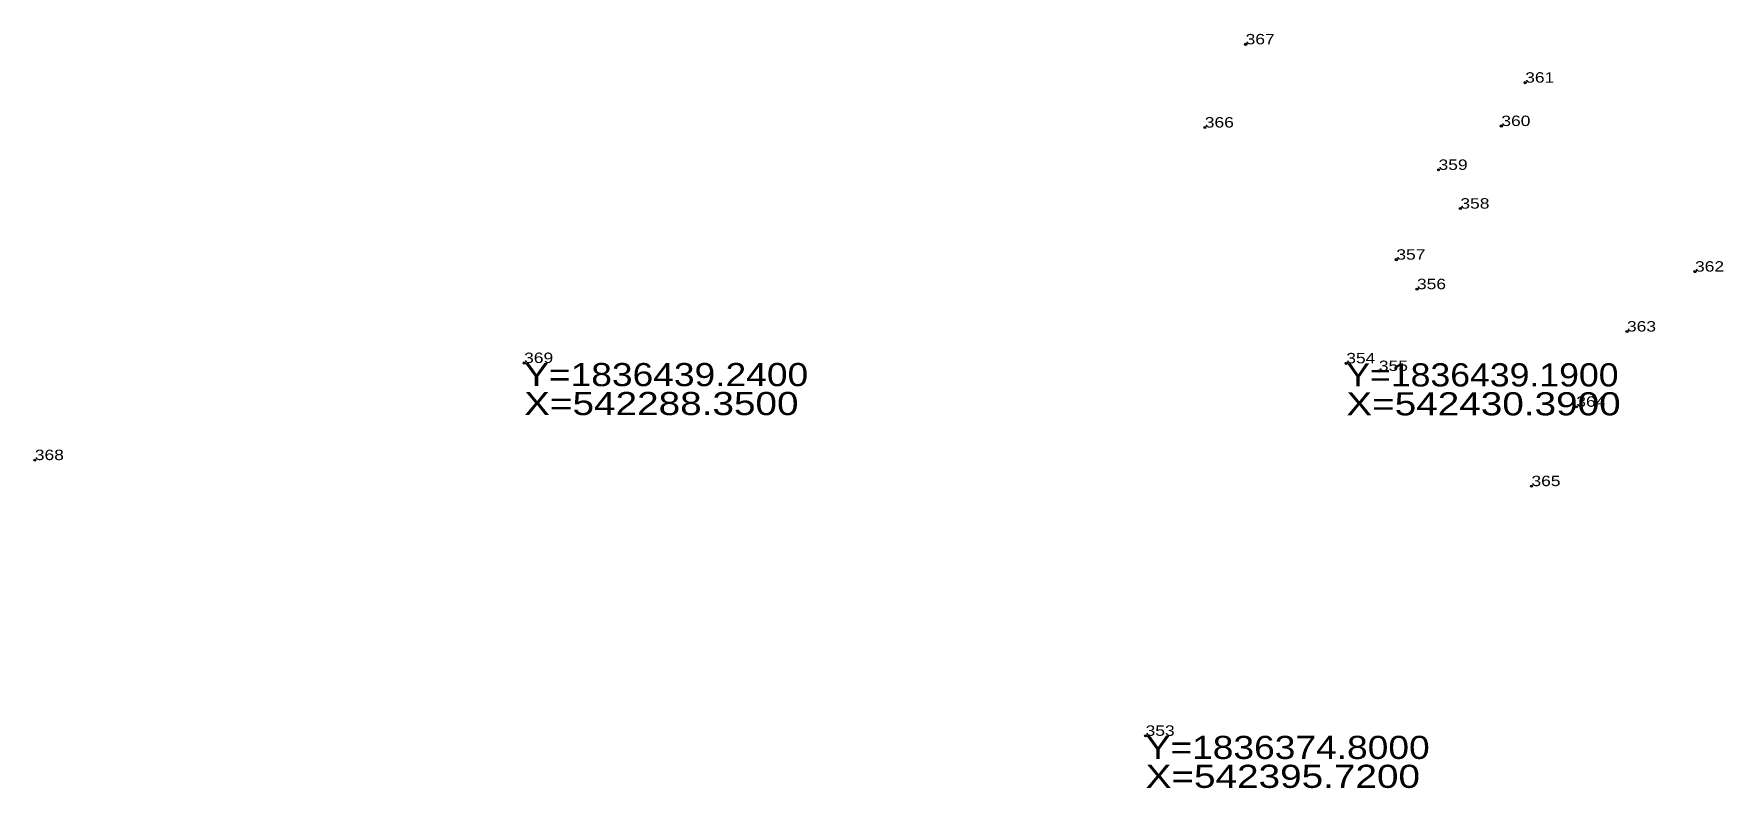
# Model space of a CAD drawing. Header units: metres. Extents: x 536490 to 542496, y 1836178 to 1837954.
# Drawn here: x 542203.6 to 542495.5, y 1836365.7 to 1836496.1 of the extents above; entities outside this region: 4.
import ezdxf

# ---------------------------------------------------------------- set-up
doc = ezdxf.new("R2010")
doc.units = ezdxf.units.M
doc.header["$LTSCALE"] = 0.72
doc.header["$PDMODE"] = 32
doc.header["$PDSIZE"] = 0.36
for name, color, linetype in [('1', 7, 'Continuous'), ('12', 7, 'Continuous'), ('7', 7, 'Continuous')]:
    doc.layers.add(name, color=color, linetype=linetype)

msp = doc.modelspace()

# ---------------------------------------------------------------- linework, layer by layer
at = {"layer": '7'}
for p in [(536490.13, 1837951.98), (542413, 1836494.32), (542461.3, 1836487.7), (542405.95, 1836479.94), (542457.18, 1836480.2), (542446.33, 1836472.62), (542450.1, 1836465.93), (542439.04, 1836457.1), (542490.64, 1836455.04), (542442.6, 1836452), (542478.88, 1836444.68), (542288.35, 1836439.24), (542430.39, 1836439.19), (542436.02, 1836437.86), (542470.13, 1836431.68), (542203.82, 1836422.46), (542462.38, 1836417.96), (542395.72, 1836374.8), (542443.07, 1836177.94)]:
    msp.add_point(p, dxfattribs=at)

# ---------------------------------------------------------------- texts
at = {"layer": '1'}
for s, width, p in [('Y=1836439.2400', 1.2, (542288.35, 1836435.24)), ('Y=1836439.1900', 1.15, (542430.39, 1836435.19)), ('X=542288.3500', 1.25, (542288.35, 1836430.24)), ('X=542430.3900', 1.25, (542430.39, 1836430.19)), ('Y=1836374.8000', 1.2, (542395.72, 1836370.8)), ('X=542395.7200', 1.25, (542395.72, 1836365.8))]:
    msp.add_text(s, height=4, dxfattribs=dict(at, width=width)).set_placement(p)
at = {"layer": '12', "width": 1.25}
for s, p in [('370', (536490.13, 1837951.98)), ('367', (542413, 1836494.32)), ('361', (542461.3, 1836487.7)), ('366', (542405.95, 1836479.94)), ('360', (542457.18, 1836480.2)), ('359', (542446.33, 1836472.62)), ('358', (542450.1, 1836465.93)), ('357', (542439.04, 1836457.1)), ('362', (542490.64, 1836455.04)), ('356', (542442.6, 1836452)), ('363', (542478.88, 1836444.68)), ('369', (542288.35, 1836439.24)), ('354', (542430.39, 1836439.19)), ('355', (542436.02, 1836437.86)), ('364', (542470.13, 1836431.68)), ('368', (542203.82, 1836422.46)), ('365', (542462.38, 1836417.96)), ('353', (542395.72, 1836374.8)), ('352', (542443.07, 1836177.94))]:
    msp.add_text(s, height=1.8, dxfattribs=at).set_placement(p)

doc.saveas('drawing.dxf')
